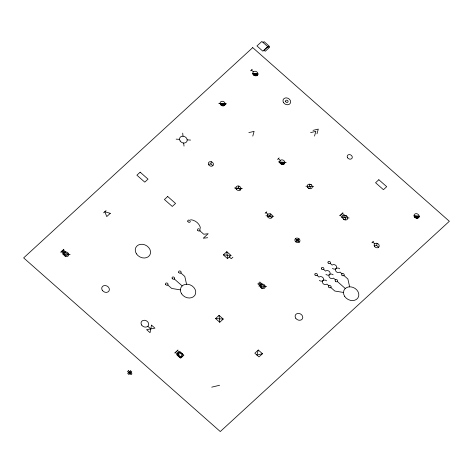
<?xml version="1.0" encoding="UTF-8"?>
<svg xmlns="http://www.w3.org/2000/svg" width="473" height="473" viewBox="0 0 473 473"><rect width="100%" height="100%" fill="white"/><g stroke="black" fill="none" stroke-linecap="round" stroke-linejoin="round"><path stroke-width="0.71" d="M212.862 165.662L210.893 163.924L211.336 161.76M240.39 189.975L238.422 188.236L238.865 186.072M271.851 217.757L269.882 216.025L270.331 213.855M378.637 247.231L376.668 245.499L377.111 243.329M252.789 136.094L254.096 131.352L248.857 132.617M314.521 136.088L315.828 131.352L310.59 132.617M316.975 133.835L318.282 129.099L313.043 130.365M258.299 350.026L256.916 355.063L262.48 353.721L258.299 350.026L254.823 353.219L259.003 356.908L262.48 353.721M263.1 42.529L264.082 41.63L269.427 46.348L268.445 47.253L261.853 41.447L256.945 45.952L262.846 51.167L267.753 46.661M250.607 70.802L252.245 69.3M60.65 252.257L63.926 249.253M103.599 212.832L106.053 210.58M277.533 159.419L279.171 157.917M265.134 213.299L266.772 211.798M223.339 254.9L226.815 251.707L230.995 255.396L227.519 258.589L223.339 254.9L230.995 255.396M232.893 257.2L231.256 258.701L229.293 256.963M128.686 372.57L129.608 371.719M129.886 373.629L130.808 372.783M174.697 352.982L177.972 349.979M295.779 241.839L299.048 238.835M215.576 318.56L219.052 315.367L223.232 319.056L219.756 322.249L215.576 318.56L223.232 319.056M339.638 215.741L342.913 212.738M371.92 242.773L373.552 241.271M211.733 387.162L219.59 385.259M208.498 164.368L210.893 163.924M236.027 188.68L238.422 188.236M267.487 216.463L269.882 216.025M374.273 245.936L376.668 245.499M207.682 237.706L203.26 238.226L208.167 233.715L203.745 234.236L199.813 230.759M253.8 75.101L257.324 75.26M253.268 74.533L257.72 74.752M252.83 73.498L257.915 73.829M252.96 73.971L257.874 74.296M253.096 74.249L257.797 74.557M253.498 74.811L257.501 75.071M254.728 75.633L256.425 75.739M218.733 103.309L226.537 103.818M220.158 103.77L225.183 104.095M220.294 104.143L225.124 104.456M220.513 104.521L224.982 104.811M220.826 104.905L224.74 105.16M221.293 105.296L224.35 105.497M222.144 105.716L223.569 105.81M176.157 139.145L179.545 139.364M187.184 139.86L190.572 140.079M278.384 161.884L286.189 162.393M279.809 162.345L284.835 162.671M279.945 162.718L284.77 163.031M280.164 163.096L284.634 163.386M280.477 163.481L284.391 163.735M280.944 163.871L284.001 164.072M281.796 164.291L283.221 164.385M305.913 186.196L313.717 186.705M234.519 187.982L242.324 188.491M414.052 215.759L419.143 216.09M414.117 216.131L419.149 216.457M414.259 216.504L419.084 216.817M414.472 216.882L418.942 217.172M414.791 217.267L418.706 217.521M415.253 217.657L418.309 217.858M416.11 218.077L417.535 218.171M341.305 217.456L349.109 217.964M265.98 215.771L273.784 216.279M62.318 253.977L70.122 254.486M258.837 286.076L266.642 286.585M252.872 73.699L257.903 74.095M254.107 75.319L256.886 75.568M343.51 292.462L334.789 291.025L330.858 287.549M180.42 289.884L171.699 288.447L167.767 284.971M251.423 70.051L253.392 71.79M342.363 213.234L344.835 215.416M278.349 158.668L280.318 160.406M341.275 214.239L343.238 215.972M372.736 242.022L374.705 243.761M340.182 215.239L342.641 217.409M330.178 263.378L332.147 265.117A2.655 2.182 28.2 0 1 335.747 265.353A2.655 2.182 28.2 0 1 336.078 268.587A2.655 2.182 28.2 0 0 336.409 271.827A2.655 2.182 28.2 0 0 340.01 272.064L341.979 273.802M343.942 275.534L347.88 279.011L349.642 286.833M265.95 212.548L267.919 214.287M296.76 239.758L298.067 240.911M295.383 238.664L299.308 242.135M323.638 269.385L325.601 271.124A2.655 2.182 28.2 0 1 329.202 271.36A2.655 2.182 28.2 0 1 329.533 274.594A2.655 2.182 28.2 0 0 329.864 277.834A2.655 2.182 28.2 0 0 333.465 278.071L335.434 279.809M337.403 281.541L345.266 288.489M317.093 275.392L319.056 277.131A2.655 2.182 28.2 0 1 322.657 277.367A2.655 2.182 28.2 0 1 322.988 280.607A2.655 2.182 28.2 0 0 323.319 283.841A2.655 2.182 28.2 0 0 326.92 284.078L328.889 285.816M259.76 281.985L262.095 284.042M259.08 282.606L261.072 284.368M258.465 283.173L260.475 284.947M257.785 283.8L260.18 285.917M180.857 272.956L184.789 276.427L186.557 284.249M174.312 278.964L182.176 285.911M177.428 350.481L179.391 352.214M63.24 249.88L65.576 251.943M62.56 250.507L64.553 252.269M147.824 326.299L150.775 328.906M176.334 351.48L178.303 353.219M61.945 251.068L63.956 252.842M61.265 251.695L63.66 253.812M175.246 352.48L177.209 354.218M129.691 371.683L130.85 372.706M128.65 372.641L129.809 373.664M183.642 143.041L184.027 146.092M226.815 251.707L227.519 258.589M219.052 315.367L219.756 322.249M182.702 133.138L183.016 136.177M190.637 219.709A9.631 7.905 28.2 0 1 200.469 228.388M326.595 280.838A2.655 2.182 28.2 0 0 322.988 280.607A2.655 2.182 28.2 0 1 319.387 280.371M333.14 274.831A2.655 2.182 28.2 0 0 329.533 274.594A2.655 2.182 28.2 0 1 325.932 274.364M339.679 268.824A2.655 2.182 28.2 0 0 336.078 268.587A2.655 2.182 28.2 0 1 332.478 268.357M343.569 219.212A1.33 1.088 28.2 0 0 345.373 219.33A1.33 1.088 28.2 0 0 345.207 217.71A1.33 1.088 28.2 0 1 345.042 216.09A1.33 1.088 28.2 0 1 346.845 216.208M311.447 184.949A1.33 1.088 28.2 0 0 309.649 184.831A1.33 1.088 28.2 0 0 309.815 186.451A1.33 1.088 28.2 0 1 309.981 188.071A1.33 1.088 28.2 0 1 308.177 187.952M151.508 325.134L150.042 332.679L146.6 329.64L154.949 328.173L151.508 325.134M181.904 353.449L181.153 357.21L177.747 354.2L181.904 353.449M252.718 47.619L23.65 257.891L220.282 431.553L449.35 221.275L252.718 47.619M268.351 46.277L264.052 50.227L265.235 51.267L269.527 47.324L268.351 46.277M140.162 172.184L136.892 175.187L144.756 182.135L148.031 179.131L140.162 172.184M110.286 213.335L106.744 216.593L104.823 211.703L110.286 213.335M167.69 196.496L164.421 199.505L172.284 206.447L175.56 203.443L167.69 196.496M128.449 370.696L127.527 371.547L131.045 374.651L131.967 373.806L128.449 370.696M130.613 370.838L127.728 373.487L128.887 374.51L131.772 371.861L130.613 370.838M179.935 351.717L176.666 354.72L180.597 358.191L183.873 355.188L179.935 351.717M378.843 179.74L375.574 182.744L383.437 189.691L386.707 186.687L378.843 179.74M265.282 286.484L261.675 288.24L261.25 284.273L265.282 286.484M68.768 254.397L65.15 256.13L64.742 252.168L68.768 254.397M178.108 355.856A2.655 2.182 28.2 0 0 182.537 356.329A2.655 2.182 28.2 0 0 180.154 352.675A2.655 2.182 28.2 0 0 178.108 355.856M141.64 325.046A3.985 3.27 28.2 0 0 148.28 325.761A3.985 3.27 28.2 0 0 144.708 320.274A3.985 3.27 28.2 0 0 141.64 325.046M102.31 290.316A3.985 3.27 28.2 0 0 108.95 291.031A3.985 3.27 28.2 0 0 105.378 285.544A3.985 3.27 28.2 0 0 102.31 290.316M64.062 255.13A2.655 2.182 28.2 0 0 68.49 255.609A2.655 2.182 28.2 0 0 66.108 251.949A2.655 2.182 28.2 0 0 64.062 255.13M172.249 278.55A1.33 1.088 28.2 0 0 174.46 278.786A1.33 1.088 28.2 0 0 173.272 276.953A1.33 1.088 28.2 0 0 172.249 278.55M178.794 272.537A1.33 1.088 28.2 0 0 181.005 272.779A1.33 1.088 28.2 0 0 179.817 270.946A1.33 1.088 28.2 0 0 178.794 272.537M165.704 284.557A1.33 1.088 28.2 0 0 167.915 284.793A1.33 1.088 28.2 0 0 166.727 282.966A1.33 1.088 28.2 0 0 165.704 284.557M181.602 293.828A7.97 6.545 28.2 0 0 194.882 295.253A7.97 6.545 28.2 0 0 187.74 284.279A7.97 6.545 28.2 0 0 181.602 293.828M136.437 253.841A7.97 6.545 28.2 0 0 149.71 255.272A7.97 6.545 28.2 0 0 142.568 244.299A7.97 6.545 28.2 0 0 136.437 253.841M295.714 318.193A3.985 3.27 28.2 0 0 302.353 318.908A3.985 3.27 28.2 0 0 298.782 313.422A3.985 3.27 28.2 0 0 295.714 318.193M260.582 287.235A2.655 2.182 28.2 0 0 265.004 287.708A2.655 2.182 28.2 0 0 262.627 284.054A2.655 2.182 28.2 0 0 260.582 287.235M197.749 230.345A1.33 1.088 28.2 0 0 199.967 230.582A1.33 1.088 28.2 0 0 198.772 228.755A1.33 1.088 28.2 0 0 197.749 230.345M187.923 221.66A1.33 1.088 28.2 0 0 190.134 221.896A1.33 1.088 28.2 0 0 188.946 220.069A1.33 1.088 28.2 0 0 187.923 221.66M341.884 275.12A1.33 1.088 28.2 0 0 344.096 275.357A1.33 1.088 28.2 0 0 342.907 273.53A1.33 1.088 28.2 0 0 341.884 275.12M328.794 287.135A1.33 1.088 28.2 0 0 331.005 287.371A1.33 1.088 28.2 0 0 329.817 285.544A1.33 1.088 28.2 0 0 328.794 287.135M344.693 296.405A7.97 6.545 28.2 0 0 357.972 297.83A7.97 6.545 28.2 0 0 350.83 286.863A7.97 6.545 28.2 0 0 344.693 296.405M335.339 281.128A1.33 1.088 28.2 0 0 337.551 281.364A1.33 1.088 28.2 0 0 336.362 279.537A1.33 1.088 28.2 0 0 335.339 281.128M315.03 274.979A1.33 1.088 28.2 0 0 317.241 275.215A1.33 1.088 28.2 0 0 316.053 273.388A1.33 1.088 28.2 0 0 315.03 274.979M321.575 268.971A1.33 1.088 28.2 0 0 323.786 269.208A1.33 1.088 28.2 0 0 322.598 267.381A1.33 1.088 28.2 0 0 321.575 268.971M328.12 262.964A1.33 1.088 28.2 0 0 330.331 263.201A1.33 1.088 28.2 0 0 329.143 261.374A1.33 1.088 28.2 0 0 328.12 262.964M296.695 240.639A0.887 0.727 28.2 0 0 298.173 240.792A0.887 0.727 28.2 0 0 297.369 239.575A0.887 0.727 28.2 0 0 296.695 240.639M295.258 241.236A2.655 2.182 28.2 0 0 299.681 241.715A2.655 2.182 28.2 0 0 297.298 238.055A2.655 2.182 28.2 0 0 295.258 241.236M267.724 216.924A2.655 2.182 28.2 0 0 272.152 217.403A2.655 2.182 28.2 0 0 269.77 213.743A2.655 2.182 28.2 0 0 267.724 216.924M236.264 189.141A2.655 2.182 28.2 0 0 240.692 189.614A2.655 2.182 28.2 0 0 238.309 185.96A2.655 2.182 28.2 0 0 236.264 189.141M208.735 164.829A2.655 2.182 28.2 0 0 213.163 165.302A2.655 2.182 28.2 0 0 210.781 161.648A2.655 2.182 28.2 0 0 208.735 164.829M180.13 140.966A3.985 3.27 28.2 0 0 186.77 141.681A3.985 3.27 28.2 0 0 183.199 136.194A3.985 3.27 28.2 0 0 180.13 140.966M374.51 246.398A2.655 2.182 28.2 0 0 378.938 246.876A2.655 2.182 28.2 0 0 376.555 243.217A2.655 2.182 28.2 0 0 374.51 246.398M343.049 218.615A2.655 2.182 28.2 0 0 347.478 219.088A2.655 2.182 28.2 0 0 345.095 215.434A2.655 2.182 28.2 0 0 343.049 218.615M307.657 187.355A2.655 2.182 28.2 0 0 312.079 187.828A2.655 2.182 28.2 0 0 309.703 184.174A2.655 2.182 28.2 0 0 307.657 187.355M280.128 163.043A2.655 2.182 28.2 0 0 284.551 163.516A2.655 2.182 28.2 0 0 282.174 159.862A2.655 2.182 28.2 0 0 280.128 163.043M220.477 104.468A2.655 2.182 28.2 0 0 224.9 104.941A2.655 2.182 28.2 0 0 222.523 101.287A2.655 2.182 28.2 0 0 220.477 104.468M414.443 216.829A2.655 2.182 28.2 0 0 418.865 217.302A2.655 2.182 28.2 0 0 416.482 213.648A2.655 2.182 28.2 0 0 414.443 216.829M347.584 157.787A2.655 2.182 28.2 0 0 352.013 158.26A2.655 2.182 28.2 0 0 349.63 154.606A2.655 2.182 28.2 0 0 347.584 157.787M285.739 101.76A1.33 1.088 28.2 0 0 287.951 102.002A1.33 1.088 28.2 0 0 286.762 100.17A1.33 1.088 28.2 0 0 285.739 101.76M283.581 102.665A3.985 3.27 28.2 0 0 290.221 103.38A3.985 3.27 28.2 0 0 286.65 97.893A3.985 3.27 28.2 0 0 283.581 102.665M253.203 74.427A2.655 2.182 28.2 0 0 257.625 74.905A2.655 2.182 28.2 0 0 255.243 71.246A2.655 2.182 28.2 0 0 253.203 74.427"/></g></svg>
